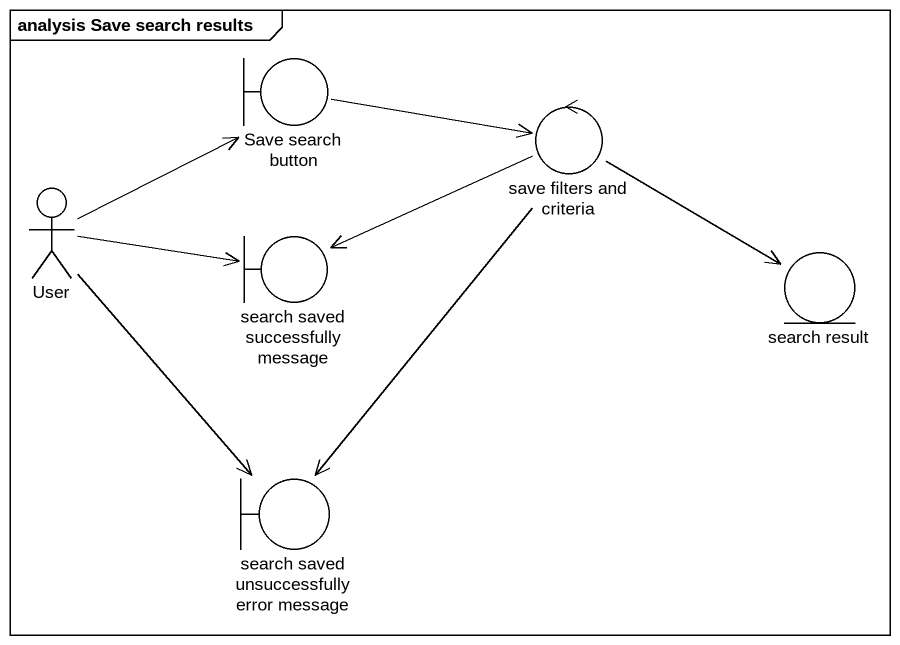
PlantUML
@startuml
mainframe analysis Save search results
boundary "Save search button" as Save_search_button
control "save filters and criteria" as save_filters_and_criteria
actor User
boundary "search saved successfully message" as search_saved_successfully
entity "search result" as search_result
boundary "search saved unsuccessfully error message" as search_saved_unsuccessfully
Save_search_button -right-> save_filters_and_criteria
save_filters_and_criteria -left-> search_saved_successfully
save_filters_and_criteria -right-> search_result
save_filters_and_criteria --> search_saved_unsuccessfully
User -right-> Save_search_button
User -right-> search_saved_successfully
User --> search_saved_unsuccessfully
@enduml
